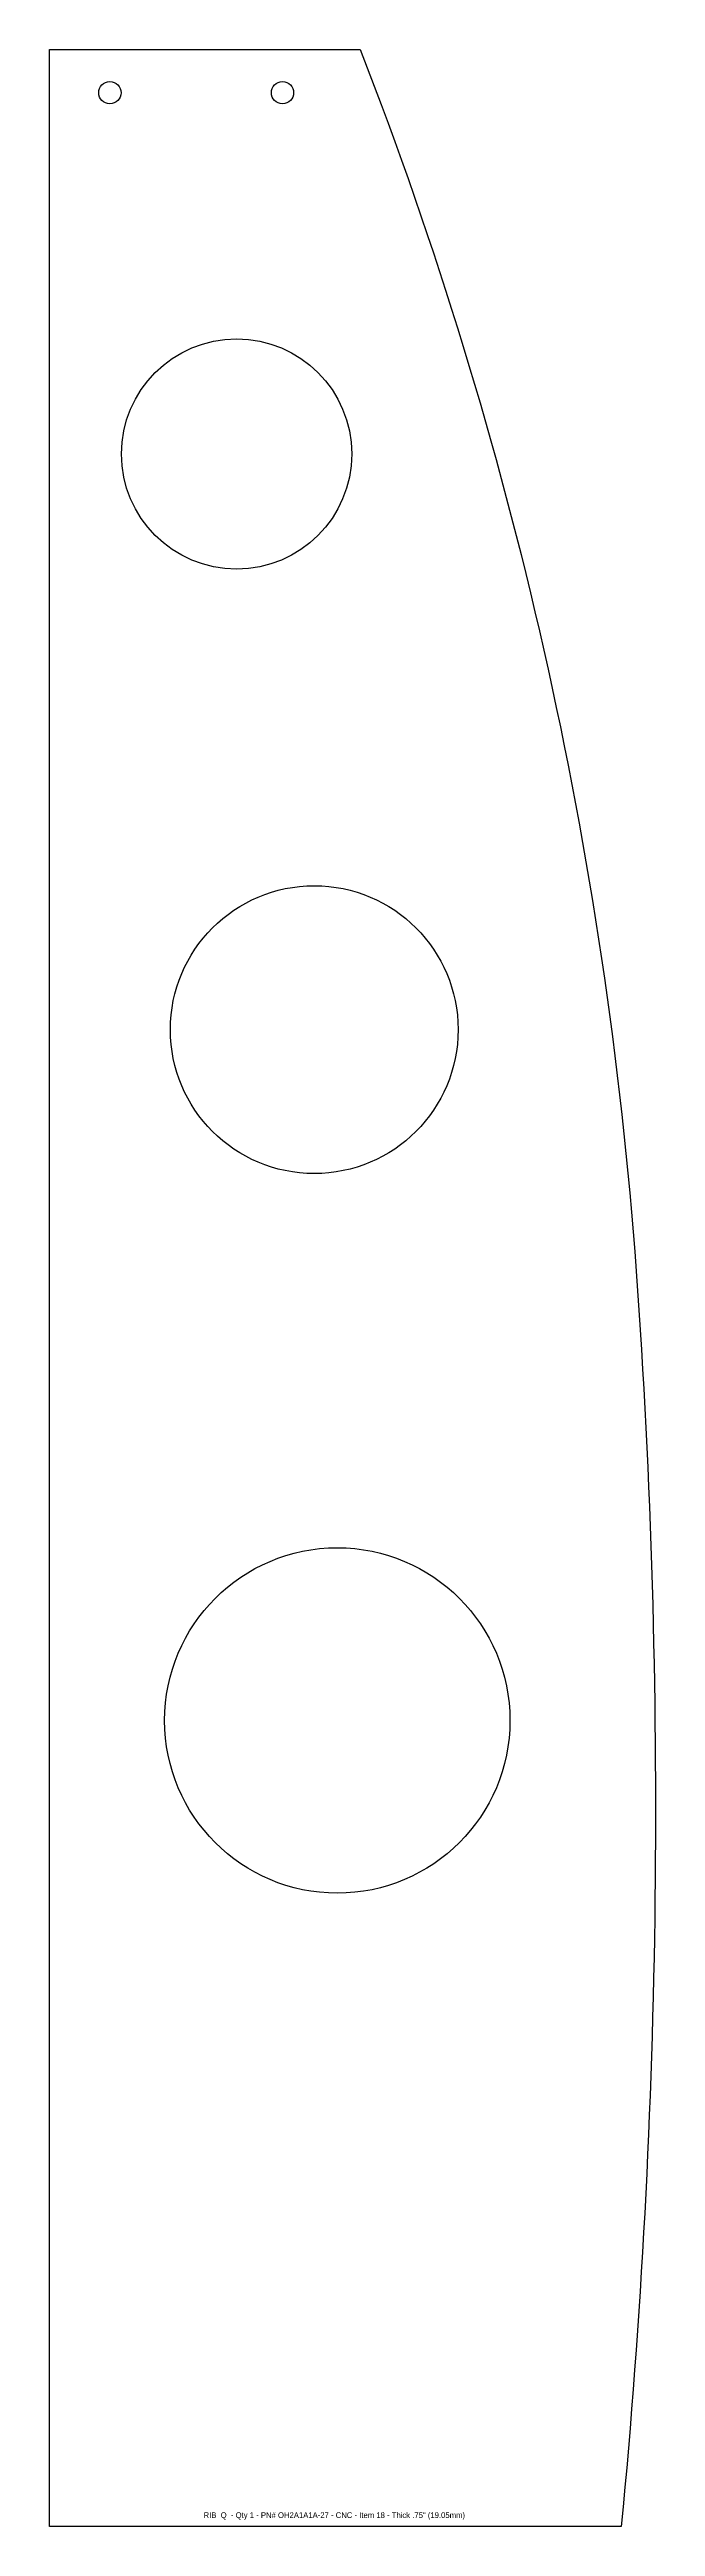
# Model space of a CAD drawing. Extents: x 7.2 to 12.5, y 10.9 to 32.4.
import ezdxf

# ---------------------------------------------------------------- set-up
doc = ezdxf.new("R2010")
doc.units = 0
doc.header["$MEASUREMENT"] = 0
doc.layers.get('0').update_dxf_attribs({"linetype": 'CONTINUOUS'})
doc.layers.add('Info', color=4, linetype='CONTINUOUS')
doc.styles.add('Annotative', font='txt')

msp = doc.modelspace()

# ---------------------------------------------------------------- linework, layer by layer
msp.add_lwpolyline([(9.936, 32.391, -0.074639), (12.334, 21.781, -0.04177), (12.205, 10.878), (7.237, 10.878), (7.237, 32.391)], format="xyb", close=True)
at = {"color": 7, "linetype": 'Continuous'}
for centre, radius in [((7.761, 32.016), 0.0968), ((9.261, 32.016), 0.0968), ((8.862, 28.878), 1), ((9.537, 23.878), 1.25), ((9.737, 17.878), 1.5)]:
    msp.add_circle(centre, radius, dxfattribs=at)

# ---------------------------------------------------------------- texts
at = {"layer": 'Info', "insert": (9.711, 11.001), "char_height": 0.05, "attachment_point": 2, "style": 'Annotative'}
msp.add_mtext_dynamic_manual_height_columns('RIB  Q  - Qty 1 - PN# OH2A1A1A-27 - CNC - Item 18 - Thick .75" (19.05mm)', width=5.31726, gutter_width=0.625, heights=[0.083], dxfattribs=at)

doc.saveas('drawing.dxf')
